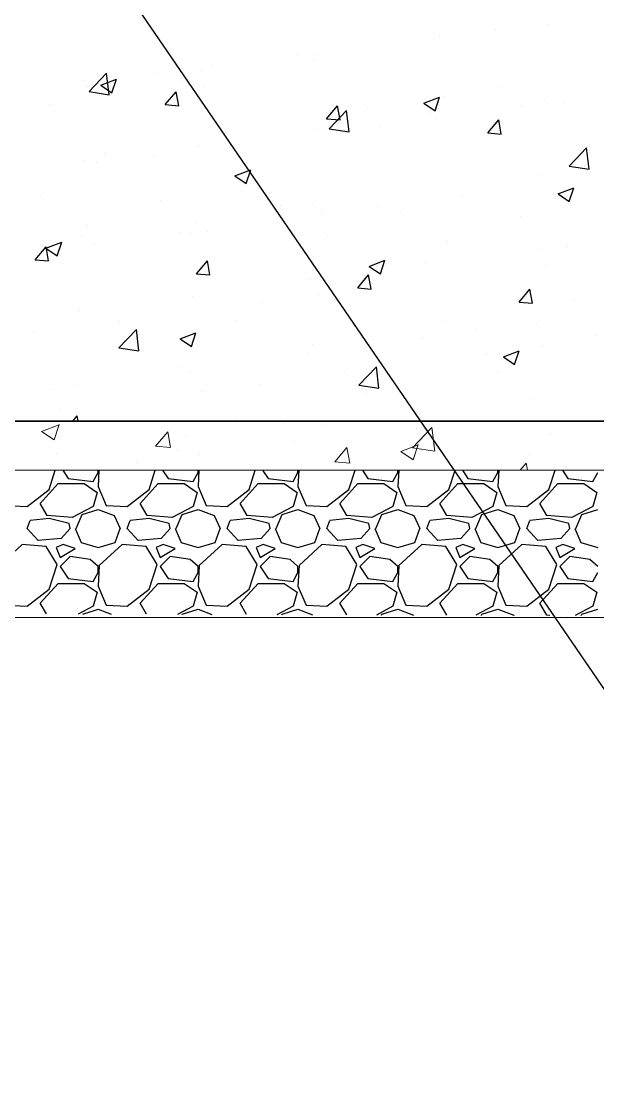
# Model space of a CAD drawing. Extents: x -160 to 364724, y -100 to 7353297.
# Drawn here: x 361728.2 to 361768, y 7349090.2 to 7349163.3 of the extents above; entities that cross this region are included whole.
import ezdxf

# ---------------------------------------------------------------- set-up
doc = ezdxf.new("R2010")
doc.units = 0
doc.header["$LTSCALE"] = 5
for name, color, linetype in [('01-CONTINUA', 1, 'Continuous'), ('HACHURAS', 1, 'Continuous'), ('PAREDE CONCRETO CORTE', 5, 'Continuous'), ('Q-PLATO', 5, 'Continuous'), ('SANC_COTAS', 1, 'Continuous'), ('VEGETAÇÃO', 7, 'Continuous')]:
    doc.layers.add(name, color=color, linetype=linetype)
doc.styles.add('R-80', font='arial.ttf')
doc.dimstyles.new('LEADER - 25', dxfattribs={"dimscale": 0.025, "dimtxt": 2, "dimasz": 1.5, "dimexe": 2, "dimexo": 1, "dimgap": 1, "dimtad": 1, "dimzin": 0, "dimtxsty": 'R-80', "dimcen": 0, "dimdle": 2, "dimclrd": 1, "dimclre": 1, "dimclrt": 2, "dimadec": 0, "dimazin": 0, "dimtfac": 0.5, "dimtmove": 2, "dimatfit": 3, "dimfxl": 1, "dimtolj": 1, "dimtzin": 0, "dimarcsym": 0})

msp = doc.modelspace()

# ---------------------------------------------------------------- linework, layer by layer
at = {"layer": '01-CONTINUA', "color": 9, "linetype": 'Continuous'}
for p, q in [((361730.133, 7349130.963), (361730.558, 7349132.288)), ((361731.068, 7349132.288), (361731.445, 7349131.722)), ((361733.171, 7349131.515), (361733.516, 7349132.137)), ((361733.569, 7349132.288), (361733.516, 7349131.17)), ((361733.516, 7349132.137), (361733.516, 7349132.288)), ((361737.037, 7349130.963), (361737.461, 7349132.288)), ((361737.971, 7349132.288), (361738.348, 7349131.722)), ((361740.074, 7349131.515), (361740.419, 7349132.137)), ((361740.472, 7349132.288), (361740.419, 7349131.17)), ((361740.419, 7349132.137), (361740.419, 7349132.288)), ((361743.94, 7349130.963), (361744.364, 7349132.288)), ((361744.874, 7349132.288), (361745.252, 7349131.722)), ((361746.977, 7349131.515), (361747.322, 7349132.137)), ((361747.376, 7349132.288), (361747.322, 7349131.17)), ((361747.322, 7349132.137), (361747.322, 7349132.288)), ((361750.843, 7349130.963), (361751.267, 7349132.288)), ((361751.777, 7349132.288), (361752.155, 7349131.722)), ((361753.881, 7349131.515), (361754.226, 7349132.137)), ((361754.279, 7349132.288), (361754.226, 7349131.17)), ((361754.226, 7349132.137), (361754.226, 7349132.288)), ((361757.746, 7349130.963), (361758.17, 7349132.288)), ((361758.681, 7349132.288), (361759.058, 7349131.722)), ((361760.784, 7349131.515), (361761.129, 7349132.137)), ((361761.182, 7349132.288), (361761.129, 7349131.17)), ((361761.129, 7349132.137), (361761.129, 7349132.288)), ((361764.65, 7349130.963), (361765.074, 7349132.288)), ((361765.584, 7349132.288), (361765.961, 7349131.722)), ((361767.687, 7349131.515), (361768.032, 7349132.137)), ((361729.512, 7349129.997), (361730.755, 7349131.377)), ((361730.755, 7349131.377), (361732.55, 7349131.377)), ((361731.445, 7349131.722), (361733.171, 7349131.515)), ((361732.55, 7349131.377), (361733.447, 7349130.756)), ((361733.516, 7349131.17), (361734.068, 7349129.859)), ((361736.415, 7349129.997), (361737.658, 7349131.377)), ((361737.658, 7349131.377), (361739.453, 7349131.377)), ((361738.348, 7349131.722), (361740.074, 7349131.515)), ((361739.453, 7349131.377), (361740.35, 7349130.756)), ((361740.419, 7349131.17), (361740.972, 7349129.859)), ((361743.319, 7349129.997), (361744.561, 7349131.377)), ((361744.561, 7349131.377), (361746.356, 7349131.377)), ((361745.252, 7349131.722), (361746.977, 7349131.515)), ((361746.356, 7349131.377), (361747.253, 7349130.756)), ((361747.322, 7349131.17), (361747.875, 7349129.859)), ((361750.222, 7349129.997), (361751.464, 7349131.377)), ((361751.464, 7349131.377), (361753.259, 7349131.377)), ((361752.155, 7349131.722), (361753.881, 7349131.515)), ((361753.259, 7349131.377), (361754.157, 7349130.756)), ((361754.226, 7349131.17), (361754.778, 7349129.859)), ((361757.125, 7349129.997), (361758.368, 7349131.377)), ((361758.368, 7349131.377), (361760.163, 7349131.377)), ((361759.058, 7349131.722), (361760.784, 7349131.515)), ((361760.163, 7349131.377), (361761.06, 7349130.756)), ((361761.129, 7349131.17), (361761.681, 7349129.859)), ((361764.028, 7349129.997), (361765.271, 7349131.377)), ((361765.271, 7349131.377), (361767.066, 7349131.377)), ((361765.961, 7349131.722), (361767.687, 7349131.515)), ((361767.066, 7349131.377), (361767.963, 7349130.756)), ((361728.615, 7349129.79), (361730.133, 7349130.963)), ((361733.447, 7349130.756), (361733.171, 7349129.79)), ((361735.518, 7349129.79), (361737.037, 7349130.963)), ((361740.35, 7349130.756), (361740.074, 7349129.79)), ((361742.421, 7349129.79), (361743.94, 7349130.963)), ((361747.253, 7349130.756), (361746.977, 7349129.79)), ((361749.324, 7349129.79), (361750.843, 7349130.963)), ((361754.157, 7349130.756), (361753.881, 7349129.79)), ((361756.228, 7349129.79), (361757.746, 7349130.963)), ((361761.06, 7349130.756), (361760.784, 7349129.79)), ((361763.131, 7349129.79), (361764.65, 7349130.963)), ((361767.963, 7349130.756), (361767.687, 7349129.79)), ((361727.165, 7349129.859), (361728.615, 7349129.79)), ((361729.995, 7349129.168), (361729.512, 7349129.997)), ((361733.171, 7349129.79), (361731.721, 7349129.03)), ((361734.068, 7349129.859), (361735.518, 7349129.79)), ((361736.899, 7349129.168), (361736.415, 7349129.997)), ((361740.074, 7349129.79), (361738.624, 7349129.03)), ((361740.972, 7349129.859), (361742.421, 7349129.79)), ((361743.802, 7349129.168), (361743.319, 7349129.997)), ((361746.977, 7349129.79), (361745.528, 7349129.03)), ((361747.875, 7349129.859), (361749.324, 7349129.79)), ((361750.705, 7349129.168), (361750.222, 7349129.997)), ((361753.881, 7349129.79), (361752.431, 7349129.03)), ((361754.778, 7349129.859), (361756.228, 7349129.79)), ((361757.608, 7349129.168), (361757.125, 7349129.997)), ((361760.784, 7349129.79), (361759.334, 7349129.03)), ((361761.681, 7349129.859), (361763.131, 7349129.79)), ((361764.512, 7349129.168), (361764.028, 7349129.997)), ((361767.687, 7349129.79), (361766.237, 7349129.03)), ((361730.133, 7349128.961), (361728.822, 7349128.823)), ((361731.721, 7349129.03), (361729.995, 7349129.168)), ((361731.514, 7349128.616), (361730.133, 7349128.961)), ((361731.997, 7349128.271), (361732.411, 7349129.237)), ((361732.411, 7349129.237), (361733.516, 7349129.582)), ((361733.516, 7349129.582), (361734.621, 7349129.168)), ((361734.621, 7349129.168), (361735.035, 7349128.271)), ((361737.037, 7349128.961), (361735.725, 7349128.823)), ((361738.624, 7349129.03), (361736.899, 7349129.168)), ((361738.417, 7349128.616), (361737.037, 7349128.961)), ((361738.901, 7349128.271), (361739.315, 7349129.237)), ((361739.315, 7349129.237), (361740.419, 7349129.582)), ((361740.419, 7349129.582), (361741.524, 7349129.168)), ((361741.524, 7349129.168), (361741.938, 7349128.271)), ((361743.94, 7349128.961), (361742.628, 7349128.823)), ((361745.528, 7349129.03), (361743.802, 7349129.168)), ((361745.321, 7349128.616), (361743.94, 7349128.961)), ((361745.804, 7349128.271), (361746.218, 7349129.237)), ((361746.218, 7349129.237), (361747.322, 7349129.582)), ((361747.322, 7349129.582), (361748.427, 7349129.168)), ((361748.427, 7349129.168), (361748.841, 7349128.271)), ((361750.843, 7349128.961), (361749.532, 7349128.823)), ((361752.431, 7349129.03), (361750.705, 7349129.168)), ((361752.224, 7349128.616), (361750.843, 7349128.961)), ((361752.707, 7349128.271), (361753.121, 7349129.237)), ((361753.121, 7349129.237), (361754.226, 7349129.582)), ((361754.226, 7349129.582), (361755.33, 7349129.168)), ((361755.33, 7349129.168), (361755.744, 7349128.271)), ((361757.746, 7349128.961), (361756.435, 7349128.823)), ((361759.334, 7349129.03), (361757.608, 7349129.168)), ((361759.127, 7349128.616), (361757.746, 7349128.961)), ((361759.61, 7349128.271), (361760.024, 7349129.237)), ((361760.024, 7349129.237), (361761.129, 7349129.582)), ((361761.129, 7349129.582), (361762.233, 7349129.168)), ((361762.233, 7349129.168), (361762.648, 7349128.271)), ((361764.65, 7349128.961), (361763.338, 7349128.823)), ((361766.237, 7349129.03), (361764.512, 7349129.168)), ((361766.03, 7349128.616), (361764.65, 7349128.961)), ((361766.513, 7349128.271), (361766.928, 7349129.237)), ((361766.928, 7349129.237), (361768.032, 7349129.582)), ((361728.615, 7349128.271), (361728.822, 7349128.823)), ((361729.374, 7349127.442), (361728.615, 7349128.271)), ((361731.583, 7349128.271), (361730.962, 7349127.581)), ((361731.583, 7349128.271), (361731.514, 7349128.616)), ((361731.928, 7349128.271), (361732.342, 7349127.304)), ((361734.69, 7349127.304), (361735.035, 7349128.271)), ((361735.518, 7349128.271), (361735.725, 7349128.823)), ((361736.277, 7349127.442), (361735.518, 7349128.271)), ((361738.486, 7349128.271), (361737.865, 7349127.581)), ((361738.486, 7349128.271), (361738.417, 7349128.616)), ((361738.832, 7349128.271), (361739.246, 7349127.304)), ((361741.593, 7349127.304), (361741.938, 7349128.271)), ((361742.421, 7349128.271), (361742.628, 7349128.823)), ((361743.181, 7349127.442), (361742.421, 7349128.271)), ((361745.39, 7349128.271), (361744.768, 7349127.581)), ((361745.39, 7349128.271), (361745.321, 7349128.616)), ((361745.735, 7349128.271), (361746.149, 7349127.304)), ((361748.496, 7349127.304), (361748.841, 7349128.271)), ((361749.324, 7349128.271), (361749.532, 7349128.823)), ((361750.084, 7349127.442), (361749.324, 7349128.271)), ((361752.293, 7349128.271), (361751.672, 7349127.581)), ((361752.293, 7349128.271), (361752.224, 7349128.616)), ((361752.638, 7349128.271), (361753.052, 7349127.304)), ((361755.399, 7349127.304), (361755.744, 7349128.271)), ((361756.228, 7349128.271), (361756.435, 7349128.823)), ((361756.987, 7349127.442), (361756.228, 7349128.271)), ((361759.196, 7349128.271), (361758.575, 7349127.581)), ((361759.196, 7349128.271), (361759.127, 7349128.616)), ((361759.541, 7349128.271), (361759.955, 7349127.304)), ((361762.303, 7349127.304), (361762.648, 7349128.271)), ((361763.131, 7349128.271), (361763.338, 7349128.823)), ((361763.89, 7349127.442), (361763.131, 7349128.271)), ((361766.099, 7349128.271), (361765.478, 7349127.581)), ((361766.099, 7349128.271), (361766.03, 7349128.616)), ((361766.444, 7349128.271), (361766.859, 7349127.304)), ((361730.962, 7349127.581), (361729.374, 7349127.442)), ((361737.865, 7349127.581), (361736.277, 7349127.442)), ((361744.768, 7349127.581), (361743.181, 7349127.442)), ((361751.672, 7349127.581), (361750.084, 7349127.442)), ((361758.575, 7349127.581), (361756.987, 7349127.442)), ((361765.478, 7349127.581), (361763.89, 7349127.442)), ((361728.27, 7349127.166), (361726.682, 7349125.717)), ((361729.926, 7349127.028), (361728.27, 7349127.166)), ((361730.686, 7349125.786), (361729.926, 7349127.028)), ((361731.1, 7349127.166), (361730.617, 7349126.959)), ((361730.617, 7349126.959), (361730.893, 7349126.269)), ((361730.893, 7349126.269), (361731.928, 7349126.89)), ((361731.928, 7349126.89), (361731.1, 7349127.166)), ((361732.342, 7349127.304), (361733.516, 7349126.959)), ((361733.516, 7349126.959), (361734.69, 7349127.304)), ((361735.173, 7349127.166), (361733.585, 7349125.717)), ((361736.83, 7349127.028), (361735.173, 7349127.166)), ((361737.589, 7349125.786), (361736.83, 7349127.028)), ((361738.003, 7349127.166), (361737.52, 7349126.959)), ((361737.52, 7349126.959), (361737.796, 7349126.269)), ((361737.796, 7349126.269), (361738.832, 7349126.89)), ((361738.832, 7349126.89), (361738.003, 7349127.166)), ((361739.246, 7349127.304), (361740.419, 7349126.959)), ((361740.419, 7349126.959), (361741.593, 7349127.304)), ((361742.076, 7349127.166), (361740.488, 7349125.717)), ((361743.733, 7349127.028), (361742.076, 7349127.166)), ((361744.492, 7349125.786), (361743.733, 7349127.028)), ((361744.906, 7349127.166), (361744.423, 7349126.959)), ((361744.423, 7349126.959), (361744.699, 7349126.269)), ((361744.699, 7349126.269), (361745.735, 7349126.89)), ((361745.735, 7349126.89), (361744.906, 7349127.166)), ((361746.149, 7349127.304), (361747.322, 7349126.959)), ((361747.322, 7349126.959), (361748.496, 7349127.304)), ((361748.979, 7349127.166), (361747.392, 7349125.717)), ((361750.636, 7349127.028), (361748.979, 7349127.166)), ((361751.395, 7349125.786), (361750.636, 7349127.028)), ((361751.81, 7349127.166), (361751.326, 7349126.959)), ((361751.326, 7349126.959), (361751.602, 7349126.269)), ((361751.602, 7349126.269), (361752.638, 7349126.89)), ((361752.638, 7349126.89), (361751.81, 7349127.166)), ((361753.052, 7349127.304), (361754.226, 7349126.959)), ((361754.226, 7349126.959), (361755.399, 7349127.304)), ((361755.883, 7349127.166), (361754.295, 7349125.717)), ((361757.539, 7349127.028), (361755.883, 7349127.166)), ((361758.299, 7349125.786), (361757.539, 7349127.028)), ((361758.713, 7349127.166), (361758.23, 7349126.959)), ((361758.23, 7349126.959), (361758.506, 7349126.269)), ((361758.506, 7349126.269), (361759.541, 7349126.89)), ((361759.541, 7349126.89), (361758.713, 7349127.166)), ((361759.955, 7349127.304), (361761.129, 7349126.959)), ((361761.129, 7349126.959), (361762.303, 7349127.304)), ((361762.786, 7349127.166), (361761.198, 7349125.717)), ((361764.443, 7349127.028), (361762.786, 7349127.166)), ((361765.202, 7349125.786), (361764.443, 7349127.028)), ((361765.616, 7349127.166), (361765.133, 7349126.959)), ((361765.133, 7349126.959), (361765.409, 7349126.269)), ((361765.409, 7349126.269), (361766.444, 7349126.89)), ((361766.444, 7349126.89), (361765.616, 7349127.166)), ((361766.859, 7349127.304), (361768.032, 7349126.959)), ((361731.583, 7349126.338), (361730.893, 7349125.648)), ((361732.964, 7349126.131), (361731.583, 7349126.338)), ((361733.516, 7349125.648), (361732.964, 7349126.131)), ((361738.486, 7349126.338), (361737.796, 7349125.648)), ((361739.867, 7349126.131), (361738.486, 7349126.338)), ((361740.419, 7349125.648), (361739.867, 7349126.131)), ((361745.39, 7349126.338), (361744.699, 7349125.648)), ((361746.77, 7349126.131), (361745.39, 7349126.338)), ((361747.322, 7349125.648), (361746.77, 7349126.131)), ((361752.293, 7349126.338), (361751.602, 7349125.648)), ((361753.673, 7349126.131), (361752.293, 7349126.338)), ((361754.226, 7349125.648), (361753.673, 7349126.131)), ((361759.196, 7349126.338), (361758.506, 7349125.648)), ((361760.577, 7349126.131), (361759.196, 7349126.338)), ((361761.129, 7349125.648), (361760.577, 7349126.131)), ((361766.099, 7349126.338), (361765.409, 7349125.648)), ((361767.48, 7349126.131), (361766.099, 7349126.338)), ((361768.032, 7349125.648), (361767.48, 7349126.131)), ((361730.133, 7349124.06), (361730.686, 7349125.786)), ((361730.893, 7349125.648), (361731.445, 7349124.819)), ((361733.585, 7349125.717), (361733.516, 7349124.267)), ((361733.516, 7349125.233), (361733.516, 7349125.648)), ((361737.037, 7349124.06), (361737.589, 7349125.786)), ((361737.796, 7349125.648), (361738.348, 7349124.819)), ((361740.488, 7349125.717), (361740.419, 7349124.267)), ((361740.419, 7349125.233), (361740.419, 7349125.648)), ((361743.94, 7349124.06), (361744.492, 7349125.786)), ((361744.699, 7349125.648), (361745.252, 7349124.819)), ((361747.392, 7349125.717), (361747.322, 7349124.267)), ((361747.322, 7349125.233), (361747.322, 7349125.648)), ((361750.843, 7349124.06), (361751.395, 7349125.786)), ((361751.602, 7349125.648), (361752.155, 7349124.819)), ((361754.295, 7349125.717), (361754.226, 7349124.267)), ((361754.226, 7349125.233), (361754.226, 7349125.648)), ((361757.746, 7349124.06), (361758.299, 7349125.786)), ((361758.506, 7349125.648), (361759.058, 7349124.819)), ((361761.198, 7349125.717), (361761.129, 7349124.267)), ((361761.129, 7349125.233), (361761.129, 7349125.648)), ((361764.65, 7349124.06), (361765.202, 7349125.786)), ((361765.409, 7349125.648), (361765.961, 7349124.819)), ((361731.445, 7349124.819), (361733.171, 7349124.612)), ((361733.171, 7349124.612), (361733.516, 7349125.233)), ((361738.348, 7349124.819), (361740.074, 7349124.612)), ((361740.074, 7349124.612), (361740.419, 7349125.233)), ((361745.252, 7349124.819), (361746.977, 7349124.612)), ((361746.977, 7349124.612), (361747.322, 7349125.233)), ((361752.155, 7349124.819), (361753.881, 7349124.612)), ((361753.881, 7349124.612), (361754.226, 7349125.233)), ((361759.058, 7349124.819), (361760.784, 7349124.612)), ((361760.784, 7349124.612), (361761.129, 7349125.233)), ((361765.961, 7349124.819), (361767.687, 7349124.612)), ((361767.687, 7349124.612), (361768.032, 7349125.233)), ((361728.615, 7349122.886), (361730.133, 7349124.06)), ((361729.512, 7349123.093), (361730.755, 7349124.474)), ((361730.755, 7349124.474), (361732.55, 7349124.474)), ((361732.55, 7349124.474), (361733.447, 7349123.853)), ((361733.447, 7349123.853), (361733.171, 7349122.886)), ((361733.516, 7349124.267), (361734.068, 7349122.955)), ((361735.518, 7349122.886), (361737.037, 7349124.06)), ((361736.415, 7349123.093), (361737.658, 7349124.474)), ((361737.658, 7349124.474), (361739.453, 7349124.474)), ((361739.453, 7349124.474), (361740.35, 7349123.853)), ((361740.35, 7349123.853), (361740.074, 7349122.886)), ((361740.419, 7349124.267), (361740.972, 7349122.955)), ((361742.421, 7349122.886), (361743.94, 7349124.06)), ((361743.319, 7349123.093), (361744.561, 7349124.474)), ((361744.561, 7349124.474), (361746.356, 7349124.474)), ((361746.356, 7349124.474), (361747.253, 7349123.853)), ((361747.253, 7349123.853), (361746.977, 7349122.886)), ((361747.322, 7349124.267), (361747.875, 7349122.955)), ((361749.324, 7349122.886), (361750.843, 7349124.06)), ((361750.222, 7349123.093), (361751.464, 7349124.474)), ((361751.464, 7349124.474), (361753.259, 7349124.474)), ((361753.259, 7349124.474), (361754.157, 7349123.853)), ((361754.157, 7349123.853), (361753.881, 7349122.886)), ((361754.226, 7349124.267), (361754.778, 7349122.955)), ((361756.228, 7349122.886), (361757.746, 7349124.06)), ((361757.125, 7349123.093), (361758.368, 7349124.474)), ((361758.368, 7349124.474), (361760.163, 7349124.474)), ((361760.163, 7349124.474), (361761.06, 7349123.853)), ((361761.06, 7349123.853), (361760.784, 7349122.886)), ((361761.129, 7349124.267), (361761.681, 7349122.955)), ((361763.131, 7349122.886), (361764.65, 7349124.06)), ((361764.028, 7349123.093), (361765.271, 7349124.474)), ((361765.271, 7349124.474), (361767.066, 7349124.474)), ((361767.066, 7349124.474), (361767.963, 7349123.853)), ((361767.963, 7349123.853), (361767.687, 7349122.886)), ((361727.165, 7349122.955), (361728.615, 7349122.886)), ((361729.942, 7349122.357), (361729.512, 7349123.093)), ((361733.171, 7349122.886), (361732.147, 7349122.35)), ((361732.459, 7349122.349), (361733.516, 7349122.679)), ((361733.516, 7349122.679), (361734.413, 7349122.343)), ((361734.068, 7349122.955), (361735.518, 7349122.886)), ((361736.858, 7349122.335), (361736.415, 7349123.093)), ((361740.074, 7349122.886), (361739.009, 7349122.328)), ((361739.315, 7349122.334), (361740.419, 7349122.679)), ((361740.419, 7349122.679), (361741.374, 7349122.321)), ((361740.972, 7349122.955), (361742.421, 7349122.886)), ((361743.774, 7349122.314), (361743.319, 7349123.093)), ((361746.977, 7349122.886), (361745.871, 7349122.307)), ((361746.218, 7349122.334), (361747.322, 7349122.679)), ((361747.322, 7349122.679), (361748.335, 7349122.299)), ((361747.875, 7349122.955), (361749.324, 7349122.886)), ((361750.689, 7349122.292), (361750.222, 7349123.093)), ((361753.881, 7349122.886), (361752.734, 7349122.286)), ((361753.121, 7349122.334), (361754.226, 7349122.679)), ((361754.226, 7349122.679), (361755.297, 7349122.278)), ((361754.778, 7349122.955), (361756.228, 7349122.886)), ((361757.605, 7349122.27), (361757.125, 7349123.093)), ((361760.784, 7349122.886), (361759.596, 7349122.264)), ((361760.024, 7349122.334), (361761.129, 7349122.679)), ((361761.129, 7349122.679), (361762.233, 7349122.265)), ((361761.681, 7349122.955), (361763.131, 7349122.886)), ((361764.512, 7349122.265), (361764.028, 7349123.093)), ((361767.687, 7349122.886), (361766.459, 7349122.243)), ((361766.928, 7349122.334), (361768.032, 7349122.679)), ((361739.312, 7349122.327), (361739.315, 7349122.334)), ((361746.206, 7349122.306), (361746.218, 7349122.334)), ((361753.1, 7349122.285), (361753.121, 7349122.334)), ((361759.994, 7349122.263), (361760.024, 7349122.334)), ((361762.233, 7349122.265), (361762.238, 7349122.256)), ((361764.721, 7349122.248), (361764.512, 7349122.265)), ((361766.888, 7349122.242), (361766.928, 7349122.334))]:
    msp.add_line(p, q, dxfattribs=at)
at = {"layer": 'HACHURAS', "linetype": 'Continuous', "lineweight": 9}
for p, q in [((361746.307, 7349135.536), (361746.307, 7349135.536)), ((361757.948, 7349135.679), (361757.948, 7349135.679)), ((361729.613, 7349134.969), (361730.821, 7349135.433)), ((361729.614, 7349134.97), (361730.472, 7349134.391)), ((361730.472, 7349134.391), (361730.822, 7349135.434)), ((361737.489, 7349133.949), (361738.321, 7349134.941)), ((361738.523, 7349133.86), (361738.324, 7349134.942)), ((361749.091, 7349135.386), (361749.091, 7349135.386)), ((361755.227, 7349133.831), (361756.572, 7349135.232)), ((361755.52, 7349135.147), (361755.52, 7349135.147)), ((361756.763, 7349133.593), (361756.572, 7349135.232)), ((361739.52, 7349134.63), (361739.52, 7349134.63)), ((361747.049, 7349134.244), (361747.049, 7349134.244)), ((361764.733, 7349134.757), (361764.733, 7349134.757)), ((361730.659, 7349133.415), (361730.659, 7349133.415)), ((361737.489, 7349133.949), (361738.52, 7349133.859)), ((361739.026, 7349133.658), (361739.026, 7349133.658)), ((361740.512, 7349133.384), (361740.512, 7349133.384)), ((361749.867, 7349132.866), (361750.699, 7349133.858)), ((361750.902, 7349132.777), (361750.702, 7349133.859)), ((361754.415, 7349133.587), (361755.623, 7349134.05)), ((361754.416, 7349133.588), (361755.274, 7349133.009)), ((361755.228, 7349133.83), (361756.763, 7349133.592)), ((361755.274, 7349133.009), (361755.624, 7349134.052)), ((361763.291, 7349133.324), (361763.291, 7349133.324)), ((361736.192, 7349132.815), (361736.192, 7349132.815)), ((361749.867, 7349132.866), (361750.899, 7349132.776)), ((361762.67, 7349132.288), (361763.078, 7349132.775)), ((361763.171, 7349132.288), (361763.081, 7349132.776)), ((361765.852, 7349132.499), (361765.852, 7349132.499))]:
    msp.add_line(p, q, dxfattribs=at)
at = {"layer": 'PAREDE CONCRETO CORTE'}
for p, q in [((361606, 7349135.686), (361793.314, 7349135.686)), ((361793.314, 7349135.686), (361606, 7349135.686))]:
    msp.add_line(p, q, dxfattribs=at)
at = {"layer": 'Q-PLATO'}
msp.add_circle((361476.319, 7349234.441), 463.496, dxfattribs=at)
at = {"layer": 'SANC_COTAS', "linetype": 'Continuous', "lineweight": 13}
for p, q in [((361602.603, 7349132.288), (361796.712, 7349132.288)), ((361592.432, 7349122.117), (361806.693, 7349122.117))]:
    msp.add_line(p, q, dxfattribs=at)
at = {"layer": 'VEGETAÇÃO', "color": 1, "linetype": 'Continuous'}
for p, q in [((361760.983, 7349162.744), (361760.983, 7349162.744)), ((361764.522, 7349163.063), (361764.522, 7349163.063)), ((361756.676, 7349162.069), (361756.676, 7349162.069)), ((361757.095, 7349162.232), (361757.095, 7349162.232)), ((361757.43, 7349162.212), (361757.43, 7349162.212)), ((361747.286, 7349160.94), (361747.286, 7349160.94)), ((361748.372, 7349160.657), (361748.372, 7349160.657)), ((361748.701, 7349160.975), (361748.701, 7349160.975)), ((361732.893, 7349158.44), (361734.103, 7349159.7)), ((361734.274, 7349158.225), (361734.103, 7349159.7)), ((361737.515, 7349159.654), (361737.515, 7349159.654)), ((361740.634, 7349159.811), (361740.634, 7349159.811)), ((361741.403, 7349160.166), (361741.403, 7349160.166)), ((361732.553, 7349159.178), (361732.553, 7349159.178)), ((361733.694, 7349158.876), (361734.781, 7349159.294)), ((361734.466, 7349158.355), (361734.781, 7349159.294)), ((361739.314, 7349159.102), (361739.314, 7349159.102)), ((361732.789, 7349158.817), (361732.789, 7349158.817)), ((361732.893, 7349158.44), (361734.274, 7349158.225)), ((361733.694, 7349158.876), (361734.466, 7349158.355)), ((361738.156, 7349157.537), (361738.905, 7349158.429)), ((361739.084, 7349157.456), (361738.905, 7349158.43)), ((361740.844, 7349158.828), (361740.844, 7349158.828)), ((361749.135, 7349158.477), (361749.135, 7349158.477)), ((361761.152, 7349158.802), (361761.152, 7349158.802)), ((361730.256, 7349157.547), (361730.256, 7349157.547)), ((361738.156, 7349157.537), (361739.084, 7349157.456)), ((361749.297, 7349156.562), (361750.045, 7349157.455)), ((361750.225, 7349156.481), (361750.046, 7349157.455)), ((361756.016, 7349157.632), (361757.103, 7349158.05)), ((361756.016, 7349157.632), (361756.788, 7349157.111)), ((361756.788, 7349157.111), (361757.103, 7349158.05)), ((361757.427, 7349158.127), (361757.427, 7349158.127)), ((361764.333, 7349157.893), (361764.333, 7349157.893)), ((361765.718, 7349157.777), (361765.718, 7349157.777)), ((361749.47, 7349155.869), (361750.679, 7349157.13)), ((361750.851, 7349155.654), (361750.679, 7349157.13)), ((361752.094, 7349157.247), (361752.094, 7349157.247)), ((361756.487, 7349156.898), (361756.487, 7349156.898)), ((361762.78, 7349157.392), (361762.78, 7349157.392)), ((361749.297, 7349156.562), (361750.225, 7349156.481)), ((361753.009, 7349156.106), (361753.009, 7349156.106)), ((361756.897, 7349156.618), (361756.897, 7349156.618)), ((361760.437, 7349155.588), (361761.186, 7349156.48)), ((361761.366, 7349155.507), (361761.186, 7349156.48)), ((361743.036, 7349155.692), (361743.036, 7349155.692)), ((361748.512, 7349155.805), (361748.512, 7349155.805)), ((361749.47, 7349155.869), (361750.851, 7349155.654)), ((361760.437, 7349155.588), (361761.366, 7349155.507)), ((361740.445, 7349154.64), (361740.445, 7349154.64)), ((361743.199, 7349154.814), (361743.199, 7349154.814)), ((361766.046, 7349153.298), (361767.256, 7349154.559)), ((361767.428, 7349153.084), (361767.256, 7349154.559)), ((361733.977, 7349154.137), (361733.977, 7349154.137)), ((361737.317, 7349154.04), (361737.317, 7349154.04)), ((361732.6, 7349153.646), (361732.6, 7349153.646)), ((361733.429, 7349153.528), (361733.429, 7349153.528)), ((361766.046, 7349153.298), (361767.428, 7349153.084)), ((361767.084, 7349153.366), (361767.084, 7349153.366)), ((361742.965, 7349152.623), (361744.053, 7349153.04)), ((361742.965, 7349152.623), (361743.738, 7349152.101)), ((361743.738, 7349152.101), (361744.053, 7349153.04)), ((361764.144, 7349152.722), (361764.144, 7349152.722)), ((361756.298, 7349151.728), (361756.298, 7349151.728)), ((361758.026, 7349151.811), (361758.026, 7349151.811)), ((361765.287, 7349151.379), (361766.375, 7349151.796)), ((361766.06, 7349150.857), (361766.375, 7349151.796)), ((361729.528, 7349151.241), (361729.528, 7349151.241)), ((361737.819, 7349150.891), (361737.819, 7349150.891)), ((361758.694, 7349151.266), (361758.694, 7349151.266)), ((361765.287, 7349151.379), (361766.06, 7349150.857)), ((361746.111, 7349150.54), (361746.111, 7349150.54)), ((361748.324, 7349150.634), (361748.324, 7349150.634)), ((361748.968, 7349150.256), (361748.968, 7349150.256)), ((361752.811, 7349150.492), (361752.811, 7349150.492)), ((361754.402, 7349150.19), (361754.402, 7349150.19)), ((361740.256, 7349149.47), (361740.256, 7349149.47)), ((361748.923, 7349149.98), (361748.923, 7349149.98)), ((361762.694, 7349149.84), (361762.694, 7349149.84)), ((361732.803, 7349149.155), (361732.803, 7349149.155)), ((361739.113, 7349148.688), (361739.113, 7349148.688)), ((361739.909, 7349148.701), (361739.909, 7349148.701)), ((361741.094, 7349148.804), (361741.094, 7349148.804)), ((361729.915, 7349147.613), (361731.002, 7349148.03)), ((361730.687, 7349147.092), (361731.002, 7349148.03)), ((361732.411, 7349148.475), (361732.411, 7349148.475)), ((361749.386, 7349148.454), (361749.386, 7349148.454)), ((361757.677, 7349148.104), (361757.677, 7349148.104)), ((361729.17, 7349146.829), (361729.919, 7349147.721)), ((361729.342, 7349147.402), (361729.342, 7349147.402)), ((361729.915, 7349147.613), (361730.687, 7349147.092)), ((361730.099, 7349146.747), (361729.919, 7349147.721)), ((361733.231, 7349147.914), (361733.231, 7349147.914)), ((361763.955, 7349147.552), (361763.955, 7349147.552)), ((361765.969, 7349147.753), (361765.969, 7349147.753)), ((361729.17, 7349146.829), (361730.099, 7349146.747)), ((361730.851, 7349147.147), (361730.851, 7349147.147)), ((361740.311, 7349145.854), (361741.06, 7349146.746)), ((361741.24, 7349145.773), (361741.06, 7349146.746)), ((361752.237, 7349146.369), (361753.324, 7349146.786)), ((361753.009, 7349145.848), (361753.324, 7349146.786)), ((361756.109, 7349146.557), (361756.109, 7349146.557)), ((361740.311, 7349145.854), (361741.239, 7349145.773)), ((361751.452, 7349144.879), (361752.201, 7349145.772)), ((361752.38, 7349144.798), (361752.201, 7349145.772)), ((361752.237, 7349146.369), (361753.009, 7349145.848)), ((361764.417, 7349146.431), (361764.417, 7349146.431)), ((361748.135, 7349145.464), (361748.135, 7349145.464)), ((361754.608, 7349145.14), (361754.608, 7349145.14)), ((361740.067, 7349144.299), (361740.067, 7349144.299)), ((361748.725, 7349144.365), (361748.725, 7349144.365)), ((361751.452, 7349144.879), (361752.38, 7349144.798)), ((361762.593, 7349143.904), (361763.341, 7349144.797)), ((361763.521, 7349143.823), (361763.341, 7349144.797)), ((361744.837, 7349143.854), (361744.837, 7349143.854)), ((361762.593, 7349143.904), (361763.521, 7349143.823)), ((361766.443, 7349144.098), (361766.443, 7349144.098)), ((361732.222, 7349143.305), (361732.222, 7349143.305)), ((361734.729, 7349142.995), (361734.729, 7349142.995)), ((361735.027, 7349142.562), (361735.027, 7349142.562)), ((361743.021, 7349142.645), (361743.021, 7349142.645)), ((361751.312, 7349142.295), (361751.312, 7349142.295)), ((361757.385, 7349142.544), (361757.385, 7349142.544)), ((361763.766, 7349142.381), (361763.766, 7349142.381)), ((361729.145, 7349141.788), (361729.145, 7349141.788)), ((361734.952, 7349140.738), (361736.162, 7349141.999)), ((361736.334, 7349140.524), (361736.162, 7349141.999)), ((361739.186, 7349141.359), (361740.273, 7349141.777)), ((361739.186, 7349141.359), (361739.959, 7349140.838)), ((361739.959, 7349140.838), (361740.273, 7349141.777)), ((361755.921, 7349141.387), (361755.921, 7349141.387)), ((361759.604, 7349141.945), (361759.604, 7349141.945)), ((361767.895, 7349141.594), (361767.895, 7349141.594)), ((361734.952, 7349140.738), (361736.334, 7349140.524)), ((361748.326, 7349140.989), (361748.326, 7349140.989)), ((361764.219, 7349140.817), (361764.219, 7349140.817)), ((361747.946, 7349140.293), (361747.946, 7349140.293)), ((361760.331, 7349140.305), (361760.331, 7349140.305)), ((361761.508, 7349140.115), (361762.595, 7349140.533)), ((361761.508, 7349140.115), (361762.28, 7349139.594)), ((361762.28, 7349139.594), (361762.595, 7349140.533)), ((361739.268, 7349139.434), (361739.268, 7349139.434)), ((361751.529, 7349138.168), (361752.739, 7349139.428)), ((361752.91, 7349137.953), (361752.739, 7349139.428)), ((361739.879, 7349139.128), (361739.879, 7349139.128)), ((361750.522, 7349139.014), (361750.522, 7349139.014)), ((361761.106, 7349139.133), (361761.106, 7349139.133)), ((361730.21, 7349137.879), (361730.21, 7349137.879)), ((361732.033, 7349138.134), (361732.033, 7349138.134)), ((361740.751, 7349137.727), (361740.751, 7349137.727)), ((361744.639, 7349138.239), (361744.639, 7349138.239)), ((361751.529, 7349138.168), (361752.91, 7349137.953)), ((361752.048, 7349137.578), (361752.048, 7349137.578)), ((361763.577, 7349137.21), (361763.577, 7349137.21)), ((361730.941, 7349136.436), (361730.941, 7349136.436)), ((361731.779, 7349135.686), (361732.074, 7349136.038)), ((361732.139, 7349135.686), (361732.074, 7349136.038)), ((361742.99, 7349136.023), (361742.99, 7349136.023)), ((361755.732, 7349136.216), (361755.732, 7349136.216))]:
    msp.add_line(p, q, dxfattribs=at)

# ---------------------------------------------------------------- leaders
at = {"layer": 'SANC_COTAS'}
msp.add_leader([(361724.338, 7349181.588), (361775.132, 7349107.401)], dimstyle='LEADER - 25', dxfattribs=at)

doc.saveas('drawing.dxf')
